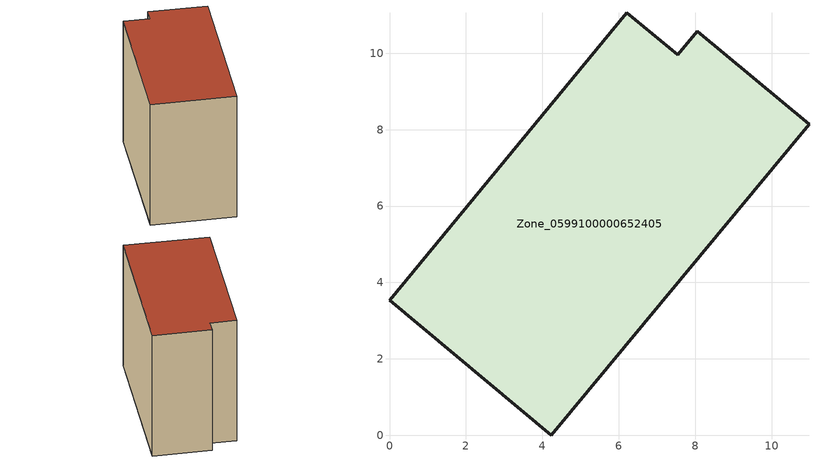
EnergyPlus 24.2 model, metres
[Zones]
Zone_0599100000652405
 floor ground (C_G): 4.23,0 0,3.53 6.21,11.06 7.54,9.96 8.05,10.58 10.98,8.14 z0
 wall outside (C_F): 8.05,10.58 7.54,9.96 6.21,11.06 0,3.53 4.23,0 10.98,8.14 8.05,10.58 z0:9.01
 roof outside (C_R): 4.23,0 10.98,8.14 8.05,10.58 7.54,9.96 6.21,11.06 0,3.53 z9.01
[BUILDING]
Pand.0599100000652405: North Axis=0; Terrain=City; Loads Convergence Tolerance Value=0.04; Temperature Convergence Tolerance Value=0.4; Solar Distribution=FullExterior; Maximum Number of Warmup Days=25; Minimum Number of Warmup Days=1
[Site:Location]
Rotterdam.The.Hague.AP_ZH_NLD Design_Conditions: Latitude=51.96; Longitude=4.45; Time Zone=1; Elevation=-4.5
[SITE:GROUNDTEMPERATURE:BUILDINGSURFACE]
18, 18, 18, 18, 18, 18, 18, 18, 18, 18, 18, 18
[MATERIAL] Thermal Absorptance=0.9; Solar Absorptance=0.7; Visible Absorptance=0.7
Name | Roughness | Thickness | Conductivity | Density | Specific Heat
G.TI.1946 | MediumSmooth | 0.15 | 1 | 540 | 1210
F.TI.1946 | Rough | 0.3 | 0.857143 | 1920 | 840
R.TI.1946 | MediumRough | 0.2 | 0.1 | 1500 | 1000
[CONSTRUCTION]
C_G: G.TI.1946
C_F: F.TI.1946
C_R: R.TI.1946
[ZONE]
Zone_0599100000652405: Type=1; Multiplier=1; Ceiling Height=Autocalculate; Volume=Autocalculate; Floor Area=autocalculate; Part of Total Floor Area=Yes
[ZONEINFILTRATION:DESIGNFLOWRATE]
Infil_Zone_0599100000652405: Zone or ZoneList or Space or SpaceList=Zone_0599100000652405; Schedule=AlwaysOn; Design Flow Rate Calculation Method=Flow/Area; Flow Rate per Floor Area=0.003; Constant Term Coefficient=1; Temperature Term Coefficient=0; Velocity Term Coefficient=0; Velocity Squared Term Coefficient=0
[HVACTEMPLATE:ZONE:IDEALLOADSAIRSYSTEM]
Zone_0599100000652405: Maximum Heating Supply Air Temperature=50; Minimum Cooling Supply Air Temperature=13; Maximum Heating Supply Air Humidity Ratio=0.0156; Minimum Cooling Supply Air Humidity Ratio=0.0077; Heating Limit=NoLimit; Cooling Limit=NoLimit; Dehumidification Control Type=ConstantSensibleHeatRatio; Cooling Sensible Heat Ratio=0.7; Dehumidification Setpoint=60; Humidification Control Type=None; Humidification Setpoint=30; Outdoor Air Method=None; Outdoor Air Flow Rate per Person=0.00944; Outdoor Air Flow Rate per Zone Floor Area=0; Outdoor Air Flow Rate per Zone=0; Demand Controlled Ventilation Type=None; Outdoor Air Economizer Type=NoEconomizer; Heat Recovery Type=None; Sensible Heat Recovery Effectiveness=0.7; Latent Heat Recovery Effectiveness=0.65
[ZONECONTROL:THERMOSTAT]
ThermostatControl_Zone_0599100000652405: Zone or ZoneList=Zone_0599100000652405; Control Type Schedule=DualSetpointControlType; Control 1=Thermostat_Zone_0599100000652405; Temperature Difference Between Cutout And Setpoint=0
[THERMOSTATSETPOINT:DUALSETPOINT]
Thermostat_Zone_0599100000652405: Heating Setpoint Temperature Schedule=HeatingSetpoint_Zone_0599100000652405; Cooling Setpoint Temperature Schedule=CoolingSetpoint_Zone_0599100000652405
[SCHEDULE:COMPACT]
HeatingSetpoint_Zone_0599100000652405: Through: 12/31, For: AllDays, Until: 24:00, 21
CoolingSetpoint_Zone_0599100000652405: Through: 12/31, For: AllDays, Until: 24:00, 24
DualSetpointControlType: Through: 12/31, For: AllDays, Until: 24:00, 4
AlwaysOn: Through: 12/31, For: AllDays, Until: 24:00, 1
